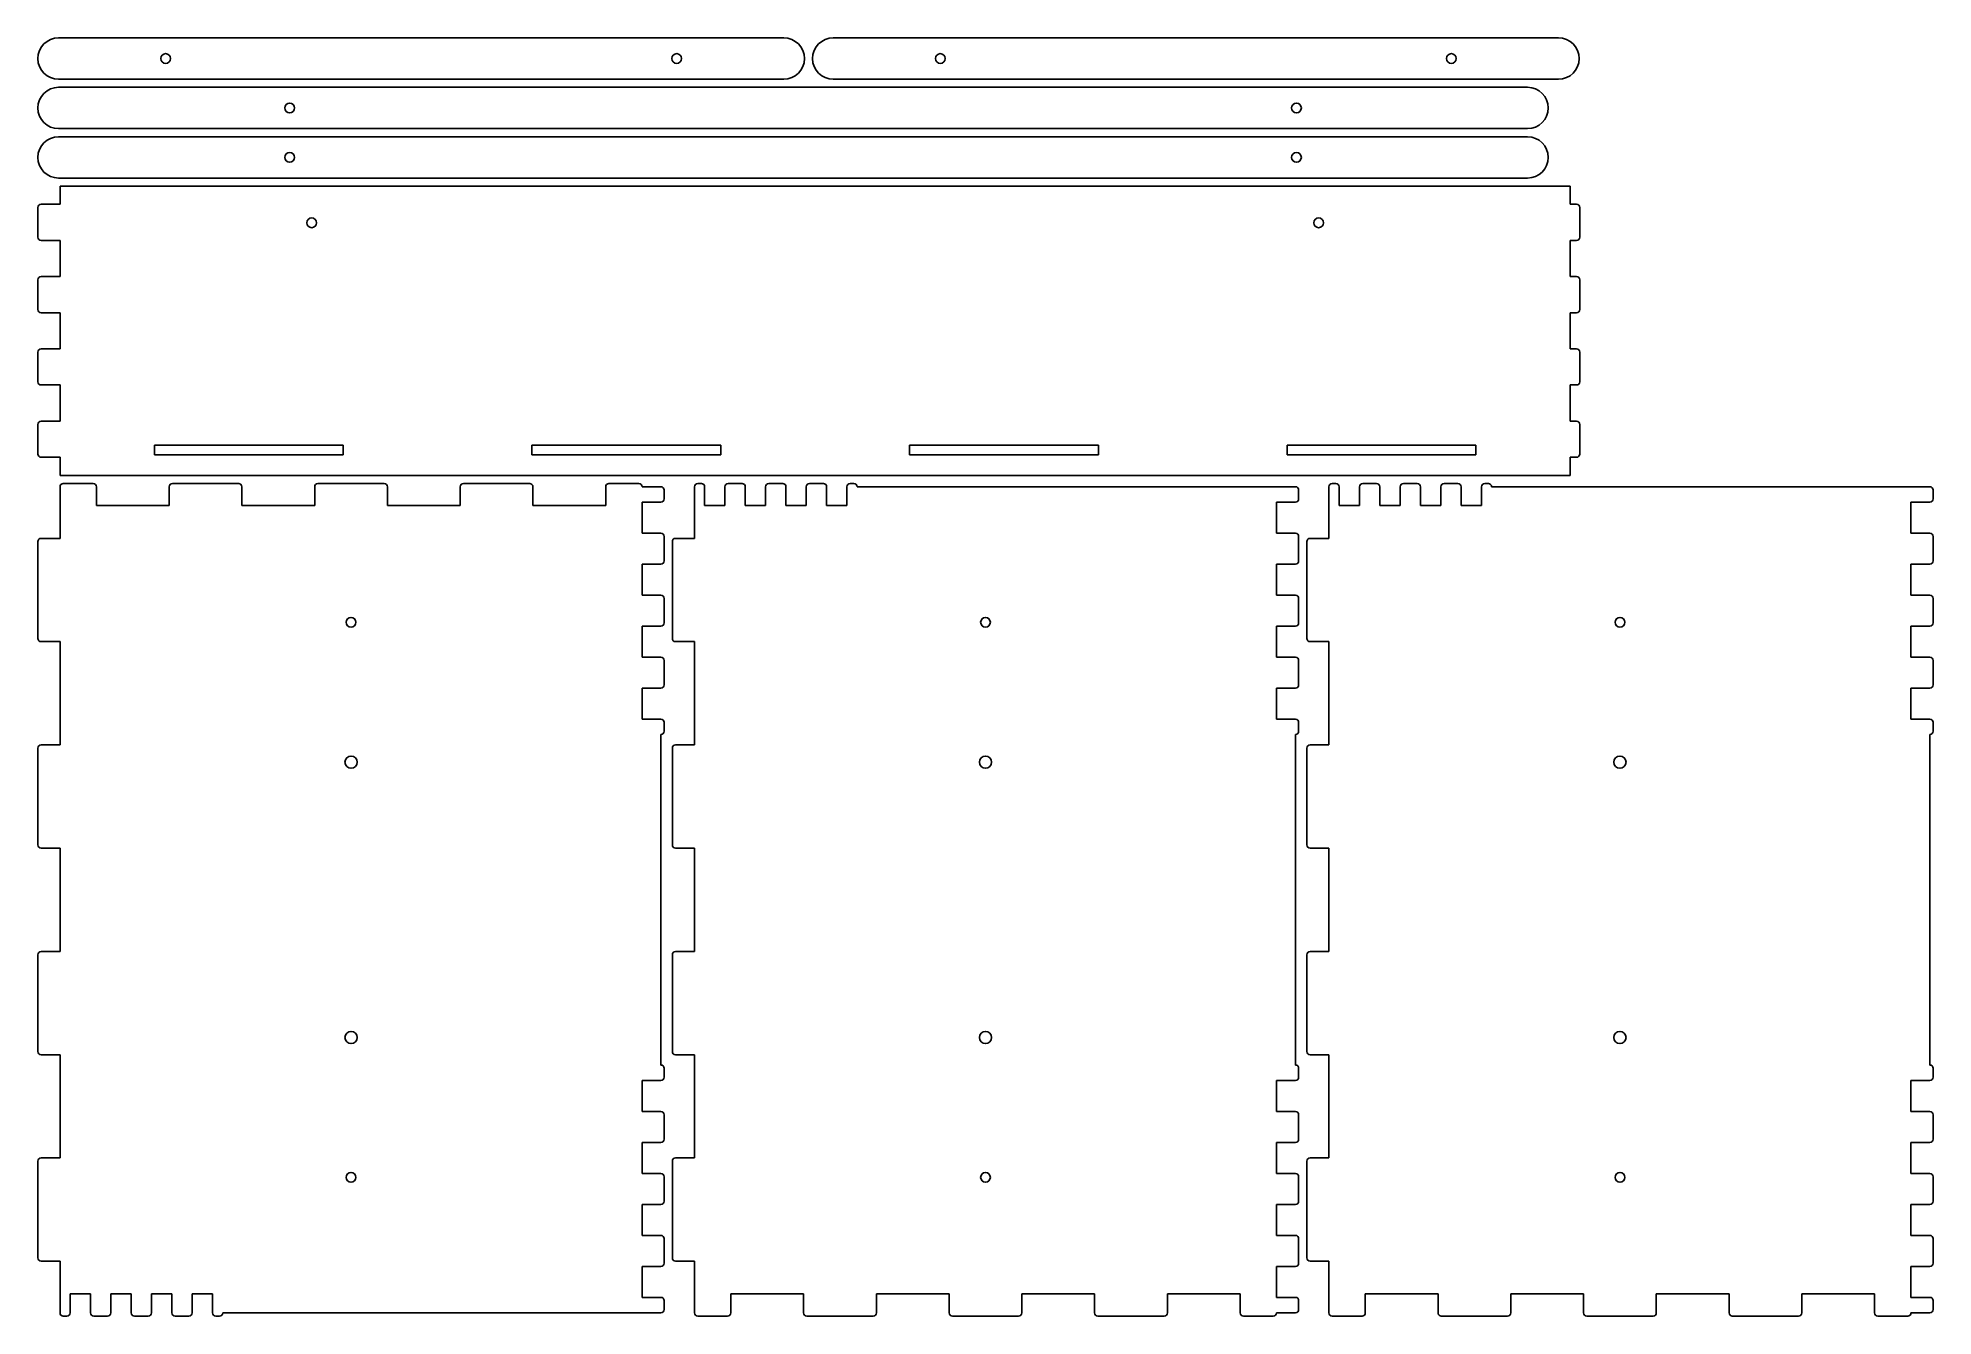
# Model space of a CAD drawing. Header units: millimetres. Extents: x 0 to 1165, y 0 to 786.
import ezdxf

# ---------------------------------------------------------------- set-up
doc = ezdxf.new("R2010")
doc.units = ezdxf.units.MM
doc.layers.add('SheetCutProfiles', color=7, linetype='CONTINUOUS')

msp = doc.modelspace()

# ---------------------------------------------------------------- linework, layer by layer
at = {"layer": 'SheetCutProfiles'}
for p, q in [((12.7, 786), (458.5, 786)), ((934.7, 786), (488.9, 786)), ((12.7, 760.6), (458.5, 760.6)), ((934.7, 760.6), (488.9, 760.6)), ((12.7, 755.6), (915.7, 755.6)), ((12.7, 730.2), (915.7, 730.2)), ((915.7, 725.2), (12.7, 725.2)), ((915.7, 699.8), (12.7, 699.8)), ((13.6, 683.6875), (13.6, 694.8)), ((942, 694.8), (13.6, 694.8)), ((942, 683.6875), (942, 694.8)), ((0, 663.4625), (0, 681.6875)), ((13.6, 683.6875), (2, 683.6875)), ((942, 683.6875), (945.8, 683.6875)), ((947.8, 663.4625), (947.8, 681.6875)), ((2, 661.4625), (13.6, 661.4625)), ((13.6, 639.2375), (13.6, 661.4625)), ((945.8, 661.4625), (942, 661.4625)), ((942, 639.2375), (942, 661.4625)), ((0, 619.0125), (0, 637.2375)), ((13.6, 639.2375), (2, 639.2375)), ((942, 639.2375), (945.8, 639.2375)), ((947.8, 619.0125), (947.8, 637.2375)), ((2, 617.0125), (13.6, 617.0125)), ((13.6, 594.7875), (13.6, 617.0125)), ((945.8, 617.0125), (942, 617.0125)), ((942, 594.7875), (942, 617.0125)), ((13.6, 594.7875), (2, 594.7875)), ((942, 594.7875), (945.8, 594.7875)), ((0, 574.5625), (0, 592.7875)), ((947.8, 574.5625), (947.8, 592.7875)), ((2, 572.5625), (13.6, 572.5625)), ((13.6, 550.3375), (13.6, 572.5625)), ((945.8, 572.5625), (942, 572.5625)), ((942, 550.3375), (942, 572.5625)), ((0, 530.1125), (0, 548.3375)), ((13.6, 550.3375), (2, 550.3375)), ((942, 550.3375), (945.8, 550.3375)), ((947.8, 530.1125), (947.8, 548.3375)), ((2, 528.1125), (13.6, 528.1125)), ((13.6, 517), (13.6, 528.1125)), ((71.625, 535.5), (187.675, 535.5)), ((71.625, 529.7), (71.625, 535.5)), ((187.675, 529.7), (71.625, 529.7)), ((187.675, 535.5), (187.675, 529.7)), ((303.725, 535.5), (419.775, 535.5)), ((303.725, 529.7), (303.725, 535.5)), ((419.775, 529.7), (303.725, 529.7)), ((419.775, 535.5), (419.775, 529.7)), ((535.825, 535.5), (651.875, 535.5)), ((535.825, 529.7), (535.825, 535.5)), ((651.875, 529.7), (535.825, 529.7)), ((651.875, 535.5), (651.875, 529.7)), ((767.925, 535.5), (883.975, 535.5)), ((767.925, 529.7), (767.925, 535.5)), ((883.975, 529.7), (767.925, 529.7)), ((883.975, 535.5), (883.975, 529.7)), ((945.8, 528.1125), (942, 528.1125)), ((942, 517), (942, 528.1125)), ((942, 517), (13.6, 517)), ((13.6, 510), (13.6, 478.25)), ((15.6, 512), (33.9625, 512)), ((35.9625, 498.4), (35.9625, 510)), ((80.6875, 510), (80.6875, 498.4)), ((82.6875, 512), (123.4125, 512)), ((125.4125, 498.4), (125.4125, 510)), ((170.1375, 510), (170.1375, 498.4)), ((172.1375, 512), (212.8625, 512)), ((214.8625, 498.4), (214.8625, 510)), ((259.5875, 510), (259.5875, 498.4)), ((261.5875, 512), (302.3125, 512)), ((304.3125, 498.4), (304.3125, 510)), ((349.0375, 510), (349.0375, 498.4)), ((351.0375, 512), (369.4, 512)), ((383, 510), (371.4, 510)), ((385, 508), (385, 502.475)), ((403.6, 478.25), (403.6, 510)), ((407.85, 512), (405.6, 512)), ((409.85, 510), (409.85, 498.4)), ((422.35, 498.4), (422.35, 510)), ((432.85, 512), (424.35, 512)), ((434.85, 510), (434.85, 498.4)), ((447.35, 498.4), (447.35, 510)), ((457.85, 512), (449.35, 512)), ((459.85, 510), (459.85, 498.4)), ((472.35, 498.4), (472.35, 510)), ((482.85, 512), (474.35, 512)), ((484.85, 510), (484.85, 498.4)), ((497.35, 498.4), (497.35, 510)), ((501.6, 512), (499.35, 512)), ((503.6, 510), (773, 510)), ((775, 508), (775, 502.475)), ((793.6, 478.25), (793.6, 510)), ((795.6, 512), (797.85, 512)), ((799.85, 510), (799.85, 498.4)), ((812.35, 498.4), (812.35, 510)), ((814.35, 512), (822.85, 512)), ((824.85, 510), (824.85, 498.4)), ((837.35, 498.4), (837.35, 510)), ((839.35, 512), (847.85, 512)), ((849.85, 510), (849.85, 498.4)), ((862.35, 498.4), (862.35, 510)), ((864.35, 512), (872.85, 512)), ((874.85, 510), (874.85, 498.4)), ((887.35, 498.4), (887.35, 510)), ((889.35, 512), (891.6, 512)), ((893.6, 510), (1163, 510)), ((1165, 508), (1165, 502.475)), ((80.6875, 498.4), (35.9625, 498.4)), ((170.1375, 498.4), (125.4125, 498.4)), ((259.5875, 498.4), (214.8625, 498.4)), ((349.0375, 498.4), (304.3125, 498.4)), ((371.4, 500.475), (383, 500.475)), ((371.4, 481.425), (371.4, 500.475)), ((409.85, 498.4), (422.35, 498.4)), ((434.85, 498.4), (447.35, 498.4)), ((459.85, 498.4), (472.35, 498.4)), ((484.85, 498.4), (497.35, 498.4)), ((761.4, 500.475), (761.4, 481.425)), ((773, 500.475), (761.4, 500.475)), ((799.85, 498.4), (812.35, 498.4)), ((824.85, 498.4), (837.35, 498.4)), ((849.85, 498.4), (862.35, 498.4)), ((874.85, 498.4), (887.35, 498.4)), ((1151.4, 500.475), (1151.4, 481.425)), ((1163, 500.475), (1151.4, 500.475)), ((2, 478.25), (13.6, 478.25)), ((383, 481.425), (371.4, 481.425)), ((385, 479.425), (385, 464.375)), ((403.6, 478.25), (392, 478.25)), ((761.4, 481.425), (773, 481.425)), ((775, 479.425), (775, 464.375)), ((793.6, 478.25), (782, 478.25)), ((1151.4, 481.425), (1163, 481.425)), ((1165, 479.425), (1165, 464.375)), ((0, 476.25), (0, 416.75)), ((390, 416.75), (390, 476.25)), ((780, 416.75), (780, 476.25)), ((371.4, 462.375), (383, 462.375)), ((371.4, 443.325), (371.4, 462.375)), ((761.4, 462.375), (761.4, 443.325)), ((773, 462.375), (761.4, 462.375)), ((1151.4, 462.375), (1151.4, 443.325)), ((1163, 462.375), (1151.4, 462.375)), ((383, 443.325), (371.4, 443.325)), ((761.4, 443.325), (773, 443.325)), ((1151.4, 443.325), (1163, 443.325)), ((385, 441.325), (385, 426.275)), ((775, 441.325), (775, 426.275)), ((1165, 441.325), (1165, 426.275)), ((371.4, 424.275), (383, 424.275)), ((371.4, 405.225), (371.4, 424.275)), ((761.4, 424.275), (761.4, 405.225)), ((773, 424.275), (761.4, 424.275)), ((1151.4, 424.275), (1151.4, 405.225)), ((1163, 424.275), (1151.4, 424.275)), ((13.6, 414.75), (2, 414.75)), ((13.6, 414.75), (13.6, 351.25)), ((392, 414.75), (403.6, 414.75)), ((403.6, 351.25), (403.6, 414.75)), ((782, 414.75), (793.6, 414.75)), ((793.6, 351.25), (793.6, 414.75)), ((383, 405.225), (371.4, 405.225)), ((385, 403.225), (385, 388.175)), ((761.4, 405.225), (773, 405.225)), ((775, 403.225), (775, 388.175)), ((1151.4, 405.225), (1163, 405.225)), ((1165, 403.225), (1165, 388.175)), ((371.4, 386.175), (383, 386.175)), ((371.4, 367.125), (371.4, 386.175)), ((761.4, 386.175), (761.4, 367.125)), ((773, 386.175), (761.4, 386.175)), ((1151.4, 386.175), (1151.4, 367.125)), ((1163, 386.175), (1151.4, 386.175)), ((383, 367.125), (371.4, 367.125)), ((385, 365.125), (385, 359.6)), ((761.4, 367.125), (773, 367.125)), ((775, 365.125), (775, 359.6)), ((1151.4, 367.125), (1163, 367.125)), ((1165, 365.125), (1165, 359.6)), ((2, 351.25), (13.6, 351.25)), ((383, 357.6), (383, 154.4)), ((403.6, 351.25), (392, 351.25)), ((773, 154.4), (773, 357.6)), ((793.6, 351.25), (782, 351.25)), ((1163, 154.4), (1163, 357.6)), ((0, 349.25), (0, 289.75)), ((390, 289.75), (390, 349.25)), ((780, 289.75), (780, 349.25)), ((13.6, 287.75), (2, 287.75)), ((13.6, 287.75), (13.6, 224.25)), ((392, 287.75), (403.6, 287.75)), ((403.6, 224.25), (403.6, 287.75)), ((782, 287.75), (793.6, 287.75)), ((793.6, 224.25), (793.6, 287.75)), ((0, 222.25), (0, 162.75)), ((2, 224.25), (13.6, 224.25)), ((390, 162.75), (390, 222.25)), ((403.6, 224.25), (392, 224.25)), ((780, 162.75), (780, 222.25)), ((793.6, 224.25), (782, 224.25)), ((13.6, 160.75), (2, 160.75)), ((13.6, 160.75), (13.6, 97.25)), ((385, 146.875), (385, 152.4)), ((392, 160.75), (403.6, 160.75)), ((403.6, 97.25), (403.6, 160.75)), ((775, 146.875), (775, 152.4)), ((782, 160.75), (793.6, 160.75)), ((793.6, 97.25), (793.6, 160.75)), ((1165, 152.4), (1165, 146.875)), ((371.4, 144.875), (383, 144.875)), ((371.4, 125.825), (371.4, 144.875)), ((761.4, 144.875), (761.4, 125.825)), ((773, 144.875), (761.4, 144.875)), ((1151.4, 144.875), (1151.4, 125.825)), ((1163, 144.875), (1151.4, 144.875)), ((383, 125.825), (371.4, 125.825)), ((385, 108.775), (385, 123.825)), ((761.4, 125.825), (773, 125.825)), ((775, 108.775), (775, 123.825)), ((1151.4, 125.825), (1163, 125.825)), ((1165, 123.825), (1165, 108.775)), ((371.4, 106.775), (383, 106.775)), ((371.4, 87.725), (371.4, 106.775)), ((761.4, 106.775), (761.4, 87.725)), ((773, 106.775), (761.4, 106.775)), ((1151.4, 106.775), (1151.4, 87.725)), ((1163, 106.775), (1151.4, 106.775)), ((0, 95.25), (0, 35.75)), ((2, 97.25), (13.6, 97.25)), ((390, 35.75), (390, 95.25)), ((403.6, 97.25), (392, 97.25)), ((780, 35.75), (780, 95.25)), ((793.6, 97.25), (782, 97.25)), ((383, 87.725), (371.4, 87.725)), ((385, 70.675), (385, 85.725)), ((761.4, 87.725), (773, 87.725)), ((775, 70.675), (775, 85.725)), ((1151.4, 87.725), (1163, 87.725)), ((1165, 85.725), (1165, 70.675)), ((371.4, 68.675), (383, 68.675)), ((371.4, 49.625), (371.4, 68.675)), ((761.4, 68.675), (761.4, 49.625)), ((773, 68.675), (761.4, 68.675)), ((1151.4, 68.675), (1151.4, 49.625)), ((1163, 68.675), (1151.4, 68.675)), ((383, 49.625), (371.4, 49.625)), ((385, 32.575), (385, 47.625)), ((761.4, 49.625), (773, 49.625)), ((775, 32.575), (775, 47.625)), ((1151.4, 49.625), (1163, 49.625)), ((1165, 47.625), (1165, 32.575)), ((13.6, 33.75), (2, 33.75)), ((13.6, 33.75), (13.6, 2)), ((371.4, 30.575), (383, 30.575)), ((371.4, 11.525), (371.4, 30.575)), ((392, 33.75), (403.6, 33.75)), ((403.6, 2), (403.6, 33.75)), ((761.4, 30.575), (761.4, 11.525)), ((773, 30.575), (761.4, 30.575)), ((782, 33.75), (793.6, 33.75)), ((793.6, 2), (793.6, 33.75)), ((1151.4, 30.575), (1151.4, 11.525)), ((1163, 30.575), (1151.4, 30.575)), ((19.85, 13.6), (32.35, 13.6)), ((19.85, 2), (19.85, 13.6)), ((32.35, 13.6), (32.35, 2)), ((44.85, 13.6), (57.35, 13.6)), ((44.85, 2), (44.85, 13.6)), ((57.35, 13.6), (57.35, 2)), ((69.85, 13.6), (82.35, 13.6)), ((69.85, 2), (69.85, 13.6)), ((82.35, 13.6), (82.35, 2)), ((94.85, 13.6), (107.35, 13.6)), ((94.85, 2), (94.85, 13.6)), ((107.35, 13.6), (107.35, 2)), ((425.9625, 13.6), (425.9625, 2)), ((470.6875, 13.6), (425.9625, 13.6)), ((470.6875, 2), (470.6875, 13.6)), ((515.4125, 13.6), (515.4125, 2)), ((560.1375, 13.6), (515.4125, 13.6)), ((560.1375, 2), (560.1375, 13.6)), ((604.8625, 13.6), (604.8625, 2)), ((649.5875, 13.6), (604.8625, 13.6)), ((649.5875, 2), (649.5875, 13.6)), ((694.3125, 13.6), (694.3125, 2)), ((739.0375, 13.6), (694.3125, 13.6)), ((739.0375, 2), (739.0375, 13.6)), ((815.9625, 13.6), (815.9625, 2)), ((860.6875, 13.6), (815.9625, 13.6)), ((860.6875, 2), (860.6875, 13.6)), ((905.4125, 13.6), (905.4125, 2)), ((950.1375, 13.6), (905.4125, 13.6)), ((950.1375, 2), (950.1375, 13.6)), ((994.8625, 13.6), (994.8625, 2)), ((1039.5875, 13.6), (994.8625, 13.6)), ((1039.5875, 2), (1039.5875, 13.6)), ((1084.3125, 13.6), (1084.3125, 2)), ((1129.0375, 13.6), (1084.3125, 13.6)), ((1129.0375, 2), (1129.0375, 13.6)), ((17.85, 0), (15.6, 0)), ((42.85, 0), (34.35, 0)), ((67.85, 0), (59.35, 0)), ((92.85, 0), (84.35, 0)), ((111.6, 0), (109.35, 0)), ((113.6, 2), (383, 2)), ((383, 11.525), (371.4, 11.525)), ((385, 4), (385, 9.525)), ((405.6, 0), (423.9625, 0)), ((472.6875, 0), (513.4125, 0)), ((562.1375, 0), (602.8625, 0)), ((651.5875, 0), (692.3125, 0)), ((741.0375, 0), (759.4, 0)), ((761.4, 11.525), (773, 11.525)), ((773, 2), (761.4, 2)), ((775, 4), (775, 9.525)), ((795.6, 0), (813.9625, 0)), ((862.6875, 0), (903.4125, 0)), ((952.1375, 0), (992.8625, 0)), ((1041.5875, 0), (1082.3125, 0)), ((1131.0375, 0), (1149.4, 0)), ((1151.4, 11.525), (1163, 11.525)), ((1163, 2), (1151.4, 2)), ((1165, 9.525), (1165, 4))]:
    msp.add_line(p, q, dxfattribs=at)
for centre, radius in [((78.5333, 773.3), 3), ((392.6667, 773.3), 3), ((554.7333, 773.3), 3), ((868.8667, 773.3), 3), ((154.7333, 742.9), 3), ((773.6667, 742.9), 3), ((154.7333, 712.5), 3), ((773.6667, 712.5), 3), ((168.3333, 672.3), 3), ((787.2667, 672.3), 3), ((192.5, 426.6667), 3), ((582.5, 426.6667), 3), ((972.5, 426.6667), 3), ((192.5, 340.6667), 3.75), ((582.5, 340.6667), 3.75), ((972.5, 340.6667), 3.75), ((192.5, 171.3333), 3.75), ((582.5, 171.3333), 3.75), ((972.5, 171.3333), 3.75), ((192.5, 85.3333), 3), ((582.5, 85.3333), 3), ((972.5, 85.3333), 3)]:
    msp.add_circle(centre, radius, dxfattribs=at)
for centre, radius, start, end in [((12.7, 773.3), 12.7, 90, -90), ((458.5, 773.3), 12.7, -90, 90), ((488.9, 773.3), 12.7, 90, -90), ((934.7, 773.3), 12.7, -90, 90), ((12.7, 742.9), 12.7, 90, -90), ((915.7, 742.9), 12.7, -90, 90), ((12.7, 712.5), 12.7, 90, -90), ((915.7, 712.5), 12.7, -90, 90), ((2, 681.6875), 2, 90, 180), ((945.8, 681.6875), 2, 0, 90), ((2, 663.4625), 2, 180, -90), ((945.8, 663.4625), 2, -90, 0), ((2, 637.2375), 2, 90, 180), ((945.8, 637.2375), 2, 0, 90), ((2, 619.0125), 2, 180, -90), ((945.8, 619.0125), 2, -90, 0), ((2, 592.7875), 2, 90, 180), ((945.8, 592.7875), 2, 0, 90), ((2, 574.5625), 2, 180, -90), ((945.8, 574.5625), 2, -90, 0), ((2, 548.3375), 2, 90, 180), ((945.8, 548.3375), 2, 0, 90), ((2, 530.1125), 2, 180, -90), ((945.8, 530.1125), 2, -90, 0), ((15.6, 510), 2, 90, 180), ((33.9625, 510), 2, 0, 90), ((82.6875, 510), 2, 90, 180), ((123.4125, 510), 2, 0, 90), ((172.1375, 510), 2, 90, 180), ((212.8625, 510), 2, 0, 90), ((261.5875, 510), 2, 90, 180), ((302.3125, 510), 2, 0, 90), ((351.0375, 510), 2, 90, 180), ((369.4, 510), 2, 0, 90), ((383, 508), 2, 0, 90), ((383, 502.475), 2, -90, 0), ((405.6, 510), 2, 90, 180), ((407.85, 510), 2, 0, 90), ((424.35, 510), 2, 90, 180), ((432.85, 510), 2, 0, 90), ((449.35, 510), 2, 90, 180), ((457.85, 510), 2, 0, 90), ((474.35, 510), 2, 90, 180), ((482.85, 510), 2, 0, 90), ((499.35, 510), 2, 90, 180), ((501.6, 510), 2, 0, 90), ((773, 508), 2, 0, 90), ((773, 502.475), 2, -90, 0), ((795.6, 510), 2, 90, 180), ((797.85, 510), 2, 0, 90), ((814.35, 510), 2, 90, 180), ((822.85, 510), 2, 0, 90), ((839.35, 510), 2, 90, 180), ((847.85, 510), 2, 0, 90), ((864.35, 510), 2, 90, 180), ((872.85, 510), 2, 0, 90), ((889.35, 510), 2, 90, 180), ((891.6, 510), 2, 0, 90), ((1163, 508), 2, 0, 90), ((1163, 502.475), 2, -90, 0), ((2, 476.25), 2, 90, 180), ((383, 479.425), 2, 0, 90), ((392, 476.25), 2, 90, 180), ((773, 479.425), 2, 0, 90), ((782, 476.25), 2, 90, 180), ((1163, 479.425), 2, 0, 90), ((383, 464.375), 2, -90, 0), ((773, 464.375), 2, -90, 0), ((1163, 464.375), 2, -90, 0), ((383, 441.325), 2, 0, 90), ((773, 441.325), 2, 0, 90), ((1163, 441.325), 2, 0, 90), ((383, 426.275), 2, -90, 0), ((773, 426.275), 2, -90, 0), ((1163, 426.275), 2, -90, 0), ((2, 416.75), 2, 180, -90), ((392, 416.75), 2, 180, -90), ((782, 416.75), 2, 180, -90), ((383, 403.225), 2, 0, 90), ((773, 403.225), 2, 0, 90), ((1163, 403.225), 2, 0, 90), ((383, 388.175), 2, -90, 0), ((773, 388.175), 2, -90, 0), ((1163, 388.175), 2, -90, 0), ((383, 365.125), 2, 0, 90), ((773, 365.125), 2, 0, 90), ((1163, 365.125), 2, 0, 90), ((2, 349.25), 2, 90, 180), ((383, 359.6), 2, -90, 0), ((392, 349.25), 2, 90, 180), ((773, 359.6), 2, -90, 0), ((782, 349.25), 2, 90, 180), ((1163, 359.6), 2, -90, 0), ((2, 289.75), 2, 180, -90), ((392, 289.75), 2, 180, -90), ((782, 289.75), 2, 180, -90), ((2, 222.25), 2, 90, 180), ((392, 222.25), 2, 90, 180), ((782, 222.25), 2, 90, 180), ((2, 162.75), 2, 180, -90), ((383, 152.4), 2, 0, 90), ((392, 162.75), 2, 180, -90), ((773, 152.4), 2, 0, 90), ((782, 162.75), 2, 180, -90), ((1163, 152.4), 2, 0, 90), ((383, 146.875), 2, -90, 0), ((773, 146.875), 2, -90, 0), ((1163, 146.875), 2, -90, 0), ((383, 123.825), 2, 0, 90), ((773, 123.825), 2, 0, 90), ((1163, 123.825), 2, 0, 90), ((383, 108.775), 2, -90, 0), ((773, 108.775), 2, -90, 0), ((1163, 108.775), 2, -90, 0), ((2, 95.25), 2, 90, 180), ((392, 95.25), 2, 90, 180), ((782, 95.25), 2, 90, 180), ((383, 85.725), 2, 0, 90), ((773, 85.725), 2, 0, 90), ((1163, 85.725), 2, 0, 90), ((383, 70.675), 2, -90, 0), ((773, 70.675), 2, -90, 0), ((1163, 70.675), 2, -90, 0), ((383, 47.625), 2, 0, 90), ((773, 47.625), 2, 0, 90), ((1163, 47.625), 2, 0, 90), ((2, 35.75), 2, 180, -90), ((392, 35.75), 2, 180, -90), ((782, 35.75), 2, 180, -90), ((383, 32.575), 2, -90, 0), ((773, 32.575), 2, -90, 0), ((1163, 32.575), 2, -90, 0), ((15.6, 2), 2, 180, -90), ((17.85, 2), 2, -90, 0), ((34.35, 2), 2, 180, -90), ((42.85, 2), 2, -90, 0), ((59.35, 2), 2, 180, -90), ((67.85, 2), 2, -90, 0), ((84.35, 2), 2, 180, -90), ((92.85, 2), 2, -90, 0), ((109.35, 2), 2, 180, -90), ((111.6, 2), 2, -90, 0), ((383, 9.525), 2, 0, 90), ((383, 4), 2, -90, 0), ((405.6, 2), 2, 180, -90), ((423.9625, 2), 2, -90, 0), ((472.6875, 2), 2, 180, -90), ((513.4125, 2), 2, -90, 0), ((562.1375, 2), 2, 180, -90), ((602.8625, 2), 2, -90, 0), ((651.5875, 2), 2, 180, -90), ((692.3125, 2), 2, -90, 0), ((741.0375, 2), 2, 180, -90), ((759.4, 2), 2, -90, 0), ((773, 9.525), 2, 0, 90), ((773, 4), 2, -90, 0), ((795.6, 2), 2, 180, -90), ((813.9625, 2), 2, -90, 0), ((862.6875, 2), 2, 180, -90), ((903.4125, 2), 2, -90, 0), ((952.1375, 2), 2, 180, -90), ((992.8625, 2), 2, -90, 0), ((1041.5875, 2), 2, 180, -90), ((1082.3125, 2), 2, -90, 0), ((1131.0375, 2), 2, 180, -90), ((1149.4, 2), 2, -90, 0), ((1163, 9.525), 2, 0, 90), ((1163, 4), 2, -90, 0)]:
    msp.add_arc(centre, radius, start, end, dxfattribs=at)

doc.saveas('drawing.dxf')
